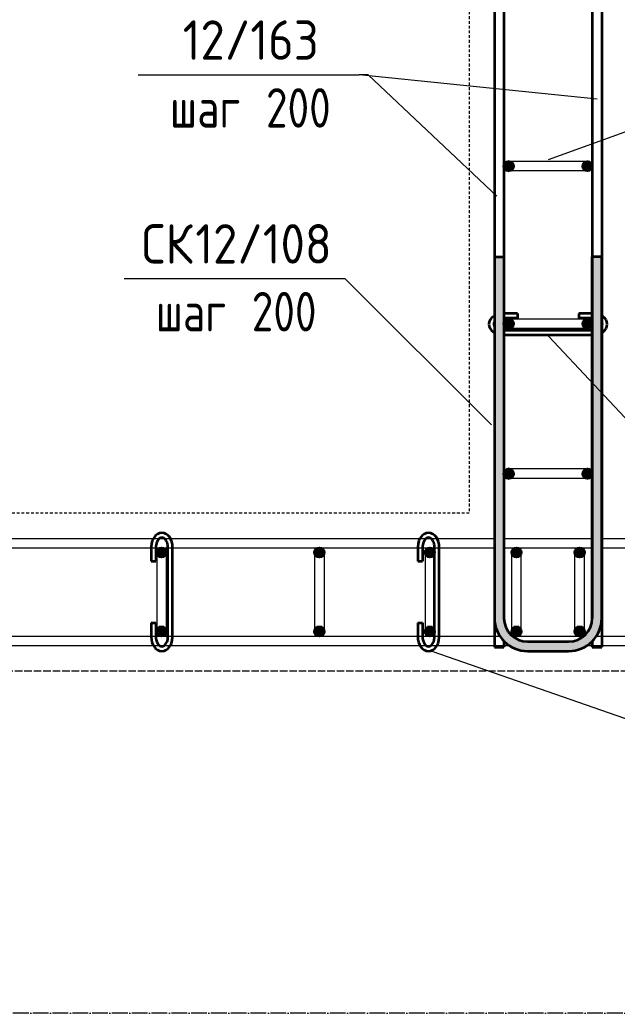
# Model space of a CAD drawing. Header units: millimetres. Extents: x 29094 to 49369, y -2577 to 78616.
# Drawn here: x 31110 to 31868, y 75901 to 77160 of the extents above; entities that cross this region are included whole.
import ezdxf

# ---------------------------------------------------------------- set-up
doc = ezdxf.new("R2010")
doc.units = ezdxf.units.MM
for name, pattern in [('01 Штриховая _4 мм_', [6, 3.5, -2.5]), ('01 Штриховая _8 мм_', [12, 8, -4]), ('02 Штрихпунктирная _20 мм_', [25, 20, -2.5, 0, -2.5])]:
    doc.linetypes.add(name, pattern=pattern)
for name, color, linetype, lineweight in [('AA_Vinoska', 7, 'Continuous', 9), ('KR_Armatura', 7, 'Continuous', 20), ('KR_Armatura_Tonkie', 7, 'Continuous', 20), ('Оси', 7, 'Continuous', 9)]:
    doc.layers.add(name, color=color, linetype=linetype, lineweight=lineweight)
doc.layers.add('AF_Stena_Опалубка', color=7, linetype='Continuous', lineweight=20, true_color=0x0063c6)
doc.layers.add('KR_Fundament', color=7, linetype='Continuous', lineweight=20, true_color=0x804000)
doc.styles.add('ISOCPEUR_2', font='isocpeur.TTF', dxfattribs={"width": 0.9, "height": 50})
doc.styles.add('ISOCPEUR_3', font='isocpeur.TTF', dxfattribs={"width": 0.8, "height": 50})

# ---------------------------------------------------------------- blocks, each defined once
blk = doc.blocks.new('042_М_Арматуры - Диам длина поз _ Шаг-2260295-План армирования стен')
at = {"layer": 'AA_Vinoska'}
blk.add_line((-7, 0), (7, 0), dxfattribs=at)

msp = doc.modelspace()

# ---------------------------------------------------------------- hatches: boundary and pattern name
at = {"layer": 'KR_Armatura', "lineweight": 35}
h = msp.add_hatch(color=256, dxfattribs=at)
edge = h.paths.add_edge_path()
edge.add_arc((31730.0616, 76975), 6, 0, 360)
for points in [[(31730.0616, 76969), (31735.2578, 76972), (31735.2578, 76978), (31730.0616, 76981), (31724.8655, 76978), (31724.8655, 76972)], [(31830.0616, 76969), (31835.2578, 76972), (31835.2578, 76978), (31830.0616, 76981), (31824.8655, 76978), (31824.8655, 76972)], [(31730.0616, 76769), (31735.2578, 76772), (31735.2578, 76778), (31730.0616, 76781), (31724.8655, 76778), (31724.8655, 76772)], [(31830.0616, 76769), (31835.2578, 76772), (31835.2578, 76778), (31830.0616, 76781), (31824.8655, 76778), (31824.8655, 76772)], [(31730.0616, 76579), (31735.2578, 76582), (31735.2578, 76588), (31730.0616, 76591), (31724.8655, 76588), (31724.8655, 76582)], [(31830.0616, 76579), (31835.2578, 76582), (31835.2578, 76588), (31830.0616, 76591), (31824.8655, 76588), (31824.8655, 76582)], [(31293.0616, 76479.8038), (31296.0616, 76485), (31293.0616, 76490.1962), (31287.0616, 76490.1962), (31284.0616, 76485), (31287.0616, 76479.8038)], [(31492.153, 76479.8038), (31493.0616, 76479.8038), (31496.0616, 76485), (31493.0616, 76490.1962), (31487.0616, 76490.1962), (31484.0616, 76485), (31487.0616, 76479.8038)], [(31627.0616, 76479.8038), (31633.0616, 76479.8038), (31636.0616, 76485), (31633.0616, 76490.1962), (31627.0616, 76490.1962), (31624.0616, 76485)], [(31740.5901, 76479.8038), (31743.0616, 76479.8038), (31746.0616, 76485), (31743.0616, 76490.1962), (31737.0616, 76490.1962), (31734.0616, 76485), (31737.0616, 76479.8038)], [(31823.0616, 76479.8038), (31826.0616, 76485), (31823.0616, 76490.1962), (31817.0616, 76490.1962), (31814.0616, 76485), (31817.0616, 76479.8038)], [(31293.0616, 76379.8038), (31296.0616, 76385), (31293.0616, 76390.1962), (31287.0616, 76390.1962), (31284.0616, 76385), (31287.0616, 76379.8038)], [(31492.153, 76379.8038), (31493.0616, 76379.8038), (31496.0616, 76385), (31493.0616, 76390.1962), (31487.0616, 76390.1962), (31484.0616, 76385), (31487.0616, 76379.8038)], [(31627.0616, 76379.8038), (31633.0616, 76379.8038), (31636.0616, 76385), (31633.0616, 76390.1962), (31627.0616, 76390.1962), (31624.0616, 76385), (31624.4563, 76384.3164)], [(31740.5901, 76379.8038), (31743.0616, 76379.8038), (31746.0616, 76385), (31743.0616, 76390.1962), (31737.0616, 76390.1962), (31734.0616, 76385), (31737.0616, 76379.8038)], [(31823.0616, 76379.8038), (31826.0616, 76385), (31823.0616, 76390.1962), (31817.0616, 76390.1962), (31814.0616, 76385), (31817.0616, 76379.8038)]]:
    msp.add_hatch(color=256, dxfattribs=at).paths.add_polyline_path(points)
h = msp.add_hatch(color=256, dxfattribs=at)
edge = h.paths.add_edge_path()
edge.add_arc((31830.0616, 76975), 6, 0, 360)
h = msp.add_hatch(color=256, dxfattribs=at)
edge = h.paths.add_edge_path()
edge.add_arc((31730.0616, 76775), 6, 0, 360)
h = msp.add_hatch(color=256, dxfattribs=at)
edge = h.paths.add_edge_path()
edge.add_arc((31830.0616, 76775), 6, 0, 360)
h = msp.add_hatch(color=256, dxfattribs=at)
edge = h.paths.add_edge_path()
edge.add_arc((31730.0616, 76585), 6, 0, 360)
h = msp.add_hatch(color=256, dxfattribs=at)
edge = h.paths.add_edge_path()
edge.add_arc((31830.0616, 76585), 6, 0, 360)
h = msp.add_hatch(color=256, dxfattribs=at)
edge = h.paths.add_edge_path()
edge.add_arc((31290.0616, 76485), 6, 0, 360)
h = msp.add_hatch(color=256, dxfattribs=at)
edge = h.paths.add_edge_path()
edge.add_arc((31490.0616, 76485), 6, 0, 360)
h = msp.add_hatch(color=256, dxfattribs=at)
edge = h.paths.add_edge_path()
edge.add_arc((31630.0616, 76485), 6, 0, 360)
h = msp.add_hatch(color=256, dxfattribs=at)
edge = h.paths.add_edge_path()
edge.add_arc((31740.0616, 76485), 6, 0, 360)
h = msp.add_hatch(color=256, dxfattribs=at)
edge = h.paths.add_edge_path()
edge.add_arc((31820.0616, 76485), 6, 0, 360)
h = msp.add_hatch(color=256, dxfattribs=at)
edge = h.paths.add_edge_path()
edge.add_arc((31290.0616, 76385), 6, 0, 360)
h = msp.add_hatch(color=256, dxfattribs=at)
edge = h.paths.add_edge_path()
edge.add_arc((31490.0616, 76385), 6, 0, 360)
h = msp.add_hatch(color=256, dxfattribs=at)
edge = h.paths.add_edge_path()
edge.add_arc((31630.0616, 76385), 6, 0, 360)
h = msp.add_hatch(color=256, dxfattribs=at)
edge = h.paths.add_edge_path()
edge.add_arc((31740.0616, 76385), 6, 0, 360)
h = msp.add_hatch(color=256, dxfattribs=at)
edge = h.paths.add_edge_path()
edge.add_arc((31820.0616, 76385), 6, 0, 360)
at = {"layer": 'KR_Armatura_Tonkie'}
for points in [[(31724.0616, 76402), (31724.0616, 76860), (31712.0616, 76860), (31712.0616, 76402)], [(31836.0616, 76402), (31848.0616, 76402), (31848.0616, 76860), (31836.0616, 76860), (31836.0616, 76415.0763)], [(31754.0616, 76360), (31754.0616, 76372), (31746.297, 76373.0222), (31739.0616, 76376.0192), (31732.8484, 76380.7868), (31728.0808, 76387), (31725.0838, 76394.2354), (31724.0616, 76402), (31712.0616, 76402), (31713.4927, 76391.1296), (31717.6885, 76381), (31724.3631, 76372.3015), (31733.0616, 76365.6269), (31743.1912, 76361.4311)], [(31806.0616, 76360), (31816.932, 76361.4311), (31827.0616, 76365.6269), (31835.7601, 76372.3015), (31842.4347, 76381), (31846.6305, 76391.1296), (31848.0616, 76402), (31836.0616, 76402), (31835.0394, 76394.2354), (31832.0424, 76387), (31827.2748, 76380.7868), (31821.0616, 76376.0192), (31813.8262, 76373.0222), (31806.0616, 76372)], [(31806.0616, 76360), (31806.0616, 76372), (31754.0616, 76372), (31754.0616, 76360)]]:
    msp.add_hatch(color=256, dxfattribs=at).paths.add_polyline_path(points)

# ---------------------------------------------------------------- linework, layer by layer
at = {"layer": 'AA_Vinoska'}
for p, q in [((31842.0616, 77059.8668), (31540.5893, 77090.8091)), ((31552.0306, 77090.8091), (31540.5893, 77090.8091)), ((31715.0685, 76936.8454), (31552.0306, 77090.8091)), ((31780.6776, 76983.3355), (31972.4558, 77052.9814)), ((31708.1155, 76647.0521), (31522.571, 76832.4077)), ((31780.6776, 76759.4561), (32407.8149, 76088.181)), ((31632.5755, 76359.9848), (32414.9677, 76088.181))]:
    msp.add_line(p, q, dxfattribs=at)
at = {"layer": 'AF_Stena_Опалубка', "linetype": '01 Штриховая _4 мм_'}
for p, q in [((31680.0616, 77825), (31680.0616, 76535)), ((31680.0616, 76535), (29940.0616, 76535)), ((29940.0616, 76335), (31880.0616, 76335))]:
    msp.add_line(p, q, dxfattribs=at)
at = {"layer": 'KR_Armatura', "lineweight": 35}
for p, q in [((31730.0616, 76981), (31724.8655, 76978)), ((31735.2578, 76978), (31730.0616, 76981)), ((31830.0616, 76981), (31824.8655, 76978)), ((31835.2578, 76978), (31830.0616, 76981)), ((31724.8655, 76978), (31724.8655, 76972)), ((31724.8655, 76972), (31730.0616, 76969)), ((31730.0616, 76969), (31735.2578, 76972)), ((31735.2578, 76972), (31735.2578, 76978)), ((31824.8655, 76978), (31824.8655, 76972)), ((31824.8655, 76972), (31830.0616, 76969)), ((31830.0616, 76969), (31835.2578, 76972)), ((31835.2578, 76972), (31835.2578, 76978)), ((31730.0616, 76781), (31724.8655, 76778)), ((31735.2578, 76778), (31730.0616, 76781)), ((31830.0616, 76781), (31824.8655, 76778)), ((31835.2578, 76778), (31830.0616, 76781)), ((31724.8655, 76778), (31724.8655, 76772)), ((31724.8655, 76772), (31730.0616, 76769)), ((31730.0616, 76769), (31735.2578, 76772)), ((31735.2578, 76772), (31735.2578, 76778)), ((31824.8655, 76778), (31824.8655, 76772)), ((31824.8655, 76772), (31830.0616, 76769)), ((31830.0616, 76769), (31835.2578, 76772)), ((31835.2578, 76772), (31835.2578, 76778)), ((31730.0616, 76591), (31724.8655, 76588)), ((31735.2578, 76588), (31730.0616, 76591)), ((31830.0616, 76591), (31824.8655, 76588)), ((31835.2578, 76588), (31830.0616, 76591)), ((31724.8655, 76588), (31724.8655, 76582)), ((31724.8655, 76582), (31730.0616, 76579)), ((31730.0616, 76579), (31735.2578, 76582)), ((31735.2578, 76582), (31735.2578, 76588)), ((31824.8655, 76588), (31824.8655, 76582)), ((31824.8655, 76582), (31830.0616, 76579)), ((31830.0616, 76579), (31835.2578, 76582)), ((31835.2578, 76582), (31835.2578, 76588)), ((31287.0616, 76490.1962), (31284.0616, 76485)), ((31293.0616, 76490.1962), (31287.0616, 76490.1962)), ((31296.0616, 76485), (31293.0616, 76490.1962)), ((31487.0616, 76490.1962), (31484.0616, 76485)), ((31493.0616, 76490.1962), (31487.0616, 76490.1962)), ((31496.0616, 76485), (31493.0616, 76490.1962)), ((31627.0616, 76490.1962), (31624.0616, 76485)), ((31633.0616, 76490.1962), (31627.0616, 76490.1962)), ((31636.0616, 76485), (31633.0616, 76490.1962)), ((31737.0616, 76490.1962), (31734.0616, 76485)), ((31743.0616, 76490.1962), (31737.0616, 76490.1962)), ((31746.0616, 76485), (31743.0616, 76490.1962)), ((31817.0616, 76490.1962), (31814.0616, 76485)), ((31823.0616, 76490.1962), (31817.0616, 76490.1962)), ((31826.0616, 76485), (31823.0616, 76490.1962)), ((31284.0616, 76485), (31287.0616, 76479.8038)), ((31287.0616, 76479.8038), (31293.0616, 76479.8038)), ((31293.0616, 76479.8038), (31296.0616, 76485)), ((31484.0616, 76485), (31487.0616, 76479.8038)), ((31487.0616, 76479.8038), (31492.153, 76479.8038)), ((31492.153, 76479.8038), (31493.0616, 76479.8038)), ((31493.0616, 76479.8038), (31496.0616, 76485)), ((31624.0616, 76485), (31627.0616, 76479.8038)), ((31627.0616, 76479.8038), (31633.0616, 76479.8038)), ((31633.0616, 76479.8038), (31636.0616, 76485)), ((31734.0616, 76485), (31737.0616, 76479.8038)), ((31737.0616, 76479.8038), (31740.5901, 76479.8038)), ((31740.5901, 76479.8038), (31743.0616, 76479.8038)), ((31743.0616, 76479.8038), (31746.0616, 76485)), ((31814.0616, 76485), (31817.0616, 76479.8038)), ((31817.0616, 76479.8038), (31823.0616, 76479.8038)), ((31823.0616, 76479.8038), (31826.0616, 76485)), ((31287.0616, 76390.1962), (31284.0616, 76385)), ((31293.0616, 76390.1962), (31287.0616, 76390.1962)), ((31296.0616, 76385), (31293.0616, 76390.1962)), ((31487.0616, 76390.1962), (31484.0616, 76385)), ((31493.0616, 76390.1962), (31487.0616, 76390.1962)), ((31496.0616, 76385), (31493.0616, 76390.1962)), ((31627.0616, 76390.1962), (31624.0616, 76385)), ((31633.0616, 76390.1962), (31627.0616, 76390.1962)), ((31636.0616, 76385), (31633.0616, 76390.1962)), ((31737.0616, 76390.1962), (31734.0616, 76385)), ((31743.0616, 76390.1962), (31737.0616, 76390.1962)), ((31746.0616, 76385), (31743.0616, 76390.1962)), ((31817.0616, 76390.1962), (31814.0616, 76385)), ((31823.0616, 76390.1962), (31817.0616, 76390.1962)), ((31826.0616, 76385), (31823.0616, 76390.1962)), ((31284.0616, 76385), (31287.0616, 76379.8038)), ((31287.0616, 76379.8038), (31293.0616, 76379.8038)), ((31293.0616, 76379.8038), (31296.0616, 76385)), ((31484.0616, 76385), (31487.0616, 76379.8038)), ((31487.0616, 76379.8038), (31492.153, 76379.8038)), ((31492.153, 76379.8038), (31493.0616, 76379.8038)), ((31493.0616, 76379.8038), (31496.0616, 76385)), ((31624.0616, 76385), (31624.4563, 76384.3164)), ((31624.4563, 76384.3164), (31627.0616, 76379.8038)), ((31627.0616, 76379.8038), (31633.0616, 76379.8038)), ((31633.0616, 76379.8038), (31636.0616, 76385)), ((31734.0616, 76385), (31737.0616, 76379.8038)), ((31737.0616, 76379.8038), (31740.5901, 76379.8038)), ((31740.5901, 76379.8038), (31743.0616, 76379.8038)), ((31743.0616, 76379.8038), (31746.0616, 76385)), ((31814.0616, 76385), (31817.0616, 76379.8038)), ((31817.0616, 76379.8038), (31823.0616, 76379.8038)), ((31823.0616, 76379.8038), (31826.0616, 76385))]:
    msp.add_line(p, q, dxfattribs=at)
for centre in [(31730.0616, 76975), (31830.0616, 76975), (31730.0616, 76775), (31830.0616, 76775), (31730.0616, 76585), (31830.0616, 76585), (31290.0616, 76485), (31490.0616, 76485), (31630.0616, 76485), (31740.0616, 76485), (31820.0616, 76485), (31290.0616, 76385), (31490.0616, 76385), (31630.0616, 76385), (31740.0616, 76385), (31820.0616, 76385)]:
    msp.add_circle(centre, 6, dxfattribs=at)
at = {"layer": 'KR_Armatura_Tonkie', "lineweight": 35}
for p, q in [((31712.0616, 77995), (31712.0616, 76365)), ((31848.0616, 77995), (31848.0616, 76365)), ((31724.0616, 77958), (31724.0616, 76402)), ((31836.0616, 77958), (31836.0616, 76402)), ((31712.0616, 76860), (31712.0616, 76402)), ((31712.0616, 76860), (31724.0616, 76860)), ((31724.0616, 76860), (31724.0616, 76402)), ((31848.0616, 76860), (31836.0616, 76860)), ((31836.0616, 76402), (31836.0616, 76860)), ((31848.0616, 76402), (31848.0616, 76860)), ((31706.6148, 76780.1038), (31705.4619, 76777.4101)), ((31708.4091, 76782.4816), (31706.6148, 76780.1038)), ((31710.723, 76784.4779), (31708.4091, 76782.4816)), ((31712.0616, 76785.2555), (31710.723, 76784.4779)), ((31741.0616, 76788.135), (31724.0616, 76788.135)), ((31741.0616, 76782.135), (31724.0616, 76782.135)), ((31741.0616, 76788.135), (31741.0616, 76782.135)), ((31836.0616, 76788.135), (31819.0616, 76788.135)), ((31819.0616, 76788.135), (31819.0616, 76782.135)), ((31836.0616, 76782.135), (31819.0616, 76782.135)), ((31851.7141, 76782.4816), (31848.0833, 76785.3222)), ((31853.5084, 76780.1038), (31851.7141, 76782.4816)), ((31854.6613, 76777.4101), (31853.5084, 76780.1038)), ((31705.4619, 76777.4101), (31705.0616, 76774.5284)), ((31705.0616, 76774.5284), (31705.4619, 76771.6468)), ((31705.4619, 76771.6468), (31706.6148, 76768.9531)), ((31706.6148, 76768.9531), (31708.4091, 76766.5753)), ((31708.4091, 76766.5753), (31712.04, 76763.7347)), ((31711.4268, 76775.7998), (31711.0616, 76774.5284)), ((31711.0616, 76774.5284), (31711.792, 76771.9858)), ((31711.792, 76777.0711), (31711.4268, 76775.7998)), ((31712.0616, 76777.4266), (31711.792, 76777.0711)), ((31711.792, 76771.9858), (31712.0616, 76771.6303)), ((31724.0616, 76766.9218), (31836.0616, 76766.9218)), ((31848.3312, 76777.0711), (31848.0616, 76777.4266)), ((31848.0616, 76771.6303), (31848.3312, 76771.9858)), ((31849.0616, 76774.5284), (31848.3312, 76777.0711)), ((31848.3312, 76771.9858), (31848.6964, 76773.2571)), ((31848.6964, 76773.2571), (31849.0616, 76774.5284)), ((31849.4003, 76764.579), (31851.7141, 76766.5753)), ((31851.7141, 76766.5753), (31853.5084, 76768.9531)), ((31853.5084, 76768.9531), (31854.6613, 76771.6468)), ((31855.0616, 76774.5284), (31854.6613, 76777.4101)), ((31854.6613, 76771.6468), (31855.0616, 76774.5284)), ((31724.0616, 76760.9218), (31836.0616, 76760.9218)), ((31848.0616, 76763.8013), (31849.4003, 76764.579)), ((31279.6614, 76503.0217), (31278.2947, 76500.1316)), ((31282.502, 76506.6525), (31279.6614, 76503.0217)), ((31284.8799, 76508.4468), (31282.502, 76506.6525)), ((31286.6229, 76502.2916), (31284.8509, 76500.0101)), ((31287.5736, 76509.5997), (31284.8799, 76508.4468)), ((31287.9126, 76503.2696), (31286.6229, 76502.2916)), ((31290.4552, 76510), (31287.5736, 76509.5997)), ((31290.4552, 76504), (31287.9126, 76503.2696)), ((31293.3368, 76509.5997), (31290.4552, 76510)), ((31291.7265, 76503.6348), (31290.4552, 76504)), ((31292.9978, 76503.2696), (31291.7265, 76503.6348)), ((31294.2874, 76502.2916), (31292.9978, 76503.2696)), ((31296.0305, 76508.4468), (31293.3368, 76509.5997)), ((31295.5057, 76500.8746), (31294.2874, 76502.2916)), ((31298.4083, 76506.6525), (31296.0305, 76508.4468)), ((31300.4047, 76504.3387), (31298.4083, 76506.6525)), ((31301.9867, 76501.6151), (31300.4047, 76504.3387)), ((31303.1335, 76498.5835), (31301.9867, 76501.6151)), ((31617.6612, 76503.0217), (31616.2946, 76500.1316)), ((31620.5018, 76506.6525), (31617.6612, 76503.0217)), ((31622.8797, 76508.4468), (31620.5018, 76506.6525)), ((31624.6227, 76502.2916), (31622.8507, 76500.0101)), ((31625.5734, 76509.5997), (31622.8797, 76508.4468)), ((31625.9124, 76503.2696), (31624.6227, 76502.2916)), ((31628.455, 76510), (31625.5734, 76509.5997)), ((31628.455, 76504), (31625.9124, 76503.2696)), ((31631.3366, 76509.5997), (31628.455, 76510)), ((31629.7263, 76503.6348), (31628.455, 76504)), ((31630.9976, 76503.2696), (31629.7263, 76503.6348)), ((31632.2873, 76502.2916), (31630.9976, 76503.2696)), ((31634.0303, 76508.4468), (31631.3366, 76509.5997)), ((31633.5055, 76500.8746), (31632.2873, 76502.2916)), ((31636.4082, 76506.6525), (31634.0303, 76508.4468)), ((31638.4045, 76504.3387), (31636.4082, 76506.6525)), ((31639.9866, 76501.6151), (31638.4045, 76504.3387)), ((31641.1333, 76498.5835), (31639.9866, 76501.6151)), ((31276.8495, 76492.2101), (31276.8486, 76492)), ((31276.8486, 76492), (31276.8486, 76474)), ((31277.2124, 76496.1679), (31276.8495, 76492.2101)), ((31278.2947, 76500.1316), (31277.2124, 76496.1679)), ((31282.8595, 76492.6319), (31282.8486, 76492)), ((31282.8486, 76492), (31282.8486, 76474)), ((31283.1205, 76495.1215), (31282.8595, 76492.6319)), ((31283.9072, 76498.0103), (31283.1205, 76495.1215)), ((31284.8509, 76500.0101), (31283.9072, 76498.0103)), ((31296.0594, 76500.0101), (31295.5057, 76500.8746)), ((31297.0031, 76498.0103), (31296.0594, 76500.0101)), ((31297.6718, 76495.7251), (31297.0031, 76498.0103)), ((31297.9634, 76493.888), (31297.6718, 76495.7251)), ((31298.0618, 76492), (31297.9634, 76493.888)), ((31298.0618, 76378), (31298.0618, 76492)), ((31303.8287, 76495.3442), (31303.1335, 76498.5835)), ((31304.0618, 76492), (31303.8287, 76495.3442)), ((31304.0618, 76378), (31304.0618, 76492)), ((31614.8493, 76492.2101), (31614.8484, 76492)), ((31614.8484, 76492), (31614.8484, 76474)), ((31615.2122, 76496.1679), (31614.8493, 76492.2101)), ((31616.2946, 76500.1316), (31615.2122, 76496.1679)), ((31620.8594, 76492.6319), (31620.8484, 76492)), ((31620.8484, 76492), (31620.8484, 76474)), ((31621.1203, 76495.1215), (31620.8594, 76492.6319)), ((31621.9071, 76498.0103), (31621.1203, 76495.1215)), ((31622.8507, 76500.0101), (31621.9071, 76498.0103)), ((31634.0593, 76500.0101), (31633.5055, 76500.8746)), ((31635.0029, 76498.0103), (31634.0593, 76500.0101)), ((31635.6716, 76495.7251), (31635.0029, 76498.0103)), ((31635.9632, 76493.888), (31635.6716, 76495.7251)), ((31636.0616, 76492), (31635.9632, 76493.888)), ((31636.0616, 76378), (31636.0616, 76492)), ((31641.8286, 76495.3442), (31641.1333, 76498.5835)), ((31642.0616, 76492), (31641.8286, 76495.3442)), ((31642.0616, 76378), (31642.0616, 76492)), ((31276.8486, 76474), (31282.8486, 76474)), ((31614.8484, 76474), (31620.8484, 76474)), ((31276.8486, 76396), (31276.8486, 76378)), ((31276.8486, 76396), (31282.8486, 76396)), ((31282.8486, 76396), (31282.8486, 76378)), ((31614.8484, 76396), (31614.8484, 76378)), ((31614.8484, 76396), (31620.8484, 76396)), ((31620.8484, 76396), (31620.8484, 76378)), ((31276.8486, 76378), (31277.0816, 76374.6558)), ((31282.8486, 76378), (31282.947, 76376.112)), ((31282.947, 76376.112), (31283.2386, 76374.2749)), ((31297.7899, 76374.8785), (31298.0508, 76377.3681)), ((31298.0508, 76377.3681), (31298.0618, 76378)), ((31303.6979, 76373.8321), (31304.0609, 76377.7899)), ((31304.0609, 76377.7899), (31304.0618, 76378)), ((31614.8484, 76378), (31615.0814, 76374.6558)), ((31620.8484, 76378), (31620.9468, 76376.112)), ((31620.9468, 76376.112), (31621.2384, 76374.2749)), ((31635.7897, 76374.8785), (31636.0506, 76377.3681)), ((31636.0506, 76377.3681), (31636.0616, 76378)), ((31641.6978, 76373.8321), (31642.0607, 76377.7899)), ((31642.0607, 76377.7899), (31642.0616, 76378)), ((31277.0816, 76374.6558), (31277.7769, 76371.4165)), ((31277.7769, 76371.4165), (31278.9236, 76368.3849)), ((31278.9236, 76368.3849), (31280.5057, 76365.6613)), ((31280.5057, 76365.6613), (31282.502, 76363.3475)), ((31282.502, 76363.3475), (31284.8799, 76361.5532)), ((31283.2386, 76374.2749), (31283.9072, 76371.9897)), ((31283.9072, 76371.9897), (31284.8509, 76369.9899)), ((31284.8509, 76369.9899), (31285.4047, 76369.1254)), ((31285.4047, 76369.1254), (31286.6229, 76367.7084)), ((31286.6229, 76367.7084), (31287.9126, 76366.7304)), ((31287.9126, 76366.7304), (31289.1839, 76366.3652)), ((31289.1839, 76366.3652), (31290.4552, 76366)), ((31290.4552, 76366), (31292.9978, 76366.7304)), ((31292.9978, 76366.7304), (31294.2874, 76367.7084)), ((31294.2874, 76367.7084), (31296.0594, 76369.9899)), ((31296.0305, 76361.5532), (31298.4083, 76363.3475)), ((31296.0594, 76369.9899), (31297.0031, 76371.9897)), ((31297.0031, 76371.9897), (31297.7899, 76374.8785)), ((31298.4083, 76363.3475), (31301.2489, 76366.9783)), ((31301.2489, 76366.9783), (31302.6156, 76369.8684)), ((31302.6156, 76369.8684), (31303.6979, 76373.8321)), ((31615.0814, 76374.6558), (31615.7767, 76371.4165)), ((31615.7767, 76371.4165), (31616.9235, 76368.3849)), ((31616.9235, 76368.3849), (31618.5055, 76365.6613)), ((31618.5055, 76365.6613), (31620.5018, 76363.3475)), ((31620.5018, 76363.3475), (31622.8797, 76361.5532)), ((31621.2384, 76374.2749), (31621.9071, 76371.9897)), ((31621.9071, 76371.9897), (31622.8507, 76369.9899)), ((31622.8507, 76369.9899), (31623.4045, 76369.1254)), ((31623.4045, 76369.1254), (31624.6227, 76367.7084)), ((31624.6227, 76367.7084), (31625.9124, 76366.7304)), ((31625.9124, 76366.7304), (31627.1837, 76366.3652)), ((31627.1837, 76366.3652), (31628.455, 76366)), ((31628.455, 76366), (31630.9976, 76366.7304)), ((31630.9976, 76366.7304), (31632.2873, 76367.7084)), ((31632.2873, 76367.7084), (31634.0593, 76369.9899)), ((31634.0303, 76361.5532), (31636.4082, 76363.3475)), ((31634.0593, 76369.9899), (31635.0029, 76371.9897)), ((31635.0029, 76371.9897), (31635.7897, 76374.8785)), ((31636.4082, 76363.3475), (31639.2488, 76366.9783)), ((31639.2488, 76366.9783), (31640.6154, 76369.8684)), ((31640.6154, 76369.8684), (31641.6978, 76373.8321)), ((31712.0616, 76365), (31724.0616, 76365)), ((31724.0616, 76372.6945), (31724.0616, 76365)), ((31754.0616, 76372), (31806.0616, 76372)), ((31836.0616, 76372.6945), (31836.0616, 76365)), ((31836.0616, 76365), (31848.0616, 76365)), ((31284.8799, 76361.5532), (31287.5736, 76360.4003)), ((31287.5736, 76360.4003), (31290.4552, 76360)), ((31290.4552, 76360), (31293.3368, 76360.4003)), ((31293.3368, 76360.4003), (31296.0305, 76361.5532)), ((31622.8797, 76361.5532), (31625.5734, 76360.4003)), ((31625.5734, 76360.4003), (31628.455, 76360)), ((31628.455, 76360), (31631.3366, 76360.4003)), ((31631.3366, 76360.4003), (31634.0303, 76361.5532)), ((31754.0616, 76360), (31806.0616, 76360))]:
    msp.add_line(p, q, dxfattribs=at)
at = {"layer": 'KR_Armatura_Tonkie'}
for p, q in [((31766.0616, 76981), (31730.0616, 76981)), ((31794.0616, 76981), (31766.0616, 76981)), ((31830.0616, 76981), (31794.0616, 76981)), ((31766.0616, 76969), (31730.0616, 76969)), ((31794.0616, 76969), (31766.0616, 76969)), ((31830.0616, 76969), (31794.0616, 76969)), ((31766.0616, 76781), (31730.0616, 76781)), ((31794.0616, 76781), (31766.0616, 76781)), ((31830.0616, 76781), (31794.0616, 76781)), ((31766.0616, 76769), (31730.0616, 76769)), ((31794.0616, 76769), (31766.0616, 76769)), ((31830.0616, 76769), (31794.0616, 76769)), ((31766.0616, 76591), (31730.0616, 76591)), ((31794.0616, 76591), (31766.0616, 76591)), ((31830.0616, 76591), (31794.0616, 76591)), ((31766.0616, 76579), (31730.0616, 76579)), ((31794.0616, 76579), (31766.0616, 76579)), ((31830.0616, 76579), (31794.0616, 76579)), ((29908.0616, 76503), (31712.0616, 76503)), ((31724.0616, 76503), (31836.0616, 76503)), ((31848.0616, 76503), (34112.0616, 76503)), ((29908.0616, 76491), (31712.0616, 76491)), ((31724.0616, 76491), (31836.0616, 76491)), ((31848.0616, 76491), (34112.0616, 76491)), ((31284.0616, 76485), (31284.0616, 76449)), ((31296.0616, 76485), (31296.0616, 76449)), ((31484.0616, 76485), (31484.0616, 76449)), ((31496.0616, 76485), (31496.0616, 76449)), ((31624.0616, 76485), (31624.0616, 76449)), ((31636.0616, 76485), (31636.0616, 76449)), ((31734.0616, 76449), (31734.0616, 76485)), ((31746.0616, 76449), (31746.0616, 76485)), ((31814.0616, 76449), (31814.0616, 76485)), ((31826.0616, 76449), (31826.0616, 76485)), ((31284.0616, 76449), (31284.0616, 76421)), ((31296.0616, 76449), (31296.0616, 76421)), ((31484.0616, 76449), (31484.0616, 76421)), ((31496.0616, 76449), (31496.0616, 76421)), ((31624.0616, 76449), (31624.0616, 76421)), ((31636.0616, 76449), (31636.0616, 76421)), ((31734.0616, 76421), (31734.0616, 76449)), ((31746.0616, 76421), (31746.0616, 76449)), ((31814.0616, 76421), (31814.0616, 76449)), ((31826.0616, 76421), (31826.0616, 76449)), ((31284.0616, 76421), (31284.0616, 76385)), ((31296.0616, 76421), (31296.0616, 76385)), ((31484.0616, 76421), (31484.0616, 76385)), ((31496.0616, 76421), (31496.0616, 76385)), ((31624.0616, 76421), (31624.0616, 76385)), ((31636.0616, 76421), (31636.0616, 76385)), ((31734.0616, 76385), (31734.0616, 76421)), ((31746.0616, 76385), (31746.0616, 76421)), ((31814.0616, 76385), (31814.0616, 76421)), ((31826.0616, 76385), (31826.0616, 76421)), ((29900.9, 76379), (31719.2232, 76379)), ((31735.177, 76379), (31824.9462, 76379)), ((31840.9, 76379), (34119.6069, 76379)), ((29888.851, 76367), (31731.2722, 76367)), ((31828.851, 76367), (34131.9238, 76367))]:
    msp.add_line(p, q, dxfattribs=at)
for centre, start, end in [((31730.0616, 76975), 90, 270), ((31830.0616, 76975), 270, 90), ((31730.0616, 76775), 90, 270), ((31830.0616, 76775), 270, 90), ((31730.0616, 76585), 90, 270), ((31830.0616, 76585), 270, 90), ((31290.0616, 76485), 0, 180), ((31490.0616, 76485), 0, 180), ((31630.0616, 76485), 0, 180), ((31740.0616, 76485), 0, 180), ((31820.0616, 76485), 0, 180), ((31290.0616, 76385), 180, 0), ((31490.0616, 76385), 180, 0), ((31630.0616, 76385), 180, 0), ((31740.0616, 76385), 180, 0), ((31820.0616, 76385), 180, 0)]:
    msp.add_arc(centre, 6, start, end, dxfattribs=at)
at = {"layer": 'KR_Armatura_Tonkie', "lineweight": 35}
for centre, radius, start, end in [((31754.0616, 76402), 42, 180, 270), ((31754.0616, 76402), 30, 180, 270), ((31806.0616, 76402), 30, 270, 0), ((31806.0616, 76402), 42, 270, 0)]:
    msp.add_arc(centre, radius, start, end, dxfattribs=at)
at = {"layer": 'KR_Fundament', "linetype": '01 Штриховая _8 мм_'}
msp.add_line((29640.0616, 76335), (34080.0616, 76335), dxfattribs=at)
at = {"layer": 'Оси', "linetype": '02 Штрихпунктирная _20 мм_'}
msp.add_line((34234.0394, 75900.9687), (29695.4483, 75900.9687), dxfattribs=at)

# ---------------------------------------------------------------- block references
at = {"layer": 'AA_Vinoska', "xscale": 19.99999999999999, "yscale": 19.99999999999999, "zscale": 19.99999999999999}
for p in [(31400.5893, 77090.8091), (31382.571, 76832.4077)]:
    msp.add_blockref('042_М_Арматуры - Диам длина поз _ Шаг-2260295-План армирования стен', p, dxfattribs=at)

# ---------------------------------------------------------------- texts
at = {"layer": 'AA_Vinoska', "char_height": 50, "attachment_point": 1}
for s, insert, width, style in [('12/163', (31316.9021, 77159.8141), 210.683475, 'ISOCPEUR_2'), (' 200', (31396.9305, 77073.833), 133.4008, 'ISOCPEUR_3'), ('шаг', (31300.6221, 77073.833), 116.7257, 'ISOCPEUR_3'), ('СК', (31264.8638, 76901.4126), 82.253137, 'ISOCPEUR_2'), ('12/108', (31332.7295, 76901.4126), 210.683475, 'ISOCPEUR_2'), (' 200', (31378.9122, 76815.4316), 133.4008, 'ISOCPEUR_3'), ('шаг', (31282.6038, 76815.4316), 116.7257, 'ISOCPEUR_3')]:
    msp.add_mtext(s, dxfattribs=dict(at, insert=insert, width=width, style=style))

doc.saveas('drawing.dxf')
